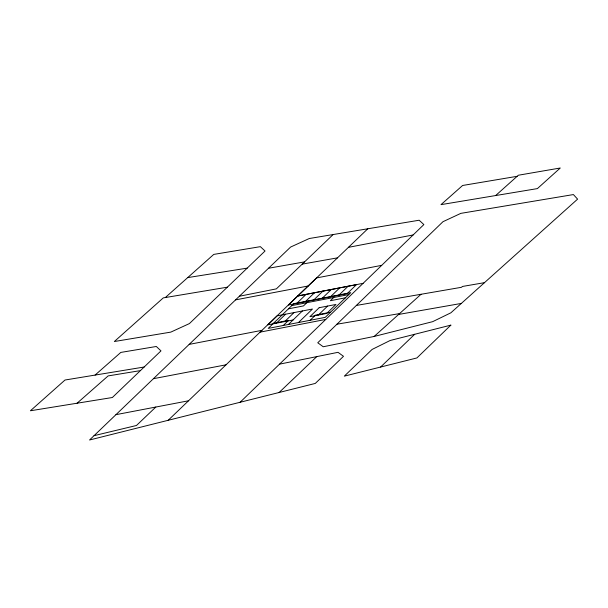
<?xml version="1.0" encoding="UTF-8"?>
<svg xmlns="http://www.w3.org/2000/svg" width="608" height="608" viewBox="0 0 608 608"><rect width="100%" height="100%" fill="white"/><g stroke="black" fill="none" stroke-linecap="round" stroke-linejoin="round"><path stroke-width="0.91" d="M276.29 323.213L285.608 314.199M296.788 303.384L306.105 294.371M284.688 321.586L294.006 312.573M305.186 301.758L314.503 292.744M283.282 325.478L288.602 320.332L273.547 323.251M306.85 302.685L303.506 305.915L288.45 308.834M288.405 324.49L302.404 310.946M313.584 300.132L322.901 291.126M321.982 298.505L331.299 289.499M298.482 322.536L312.459 309.024L277.21 315.826L267.892 324.839L293.086 319.96M330.38 296.886L339.697 287.873M310.156 320.279L315.476 315.134L330.532 312.223M333.716 297.487L330.38 300.717L345.435 297.798M318.28 315.081L327.598 306.075M338.778 295.26L348.095 286.246M240.092 402.276L423.86 224.58L419.163 220.225L309.267 238.518L290.609 247.053L89.543 440.002L315.286 383.428L343.497 356.311L338.033 352.321L279.528 364.146M140.41 370.614L160.976 350.884L156.317 346.484L120.81 352.42L95.068 375.083L65.003 380.023L30.4 410.772L112.358 397.51L140.41 370.614L108.14 375.911L77.087 403.21M168.188 420.295L367.802 228.768M380.593 367.05L414.686 334.286M333.138 234.544L276.366 288.861L239.339 296.256M155.808 407.048L136.473 425.486L94.042 435.67M279.118 392.494L316.776 356.615M374.156 336.444L432.653 321.67L450.862 312.816L577.6 199.135L573.39 194.568L460.841 213.362L442.966 221.707L317.756 342.768L323.228 346.758L374.156 336.444L421.055 294.272M517.142 176.312L518.343 175.233L560.28 167.998L537.388 188.602L440.982 204.645L462.612 185.478L517.142 176.312L495.642 195.548M165.323 297.54L213.765 254.402L260.368 246.658L265.035 251.013L189.422 323.578L170.787 332.12L114.342 341.529L163.286 297.89L227.331 287.189M260.08 332.135L325.774 319.42M381.695 265.339L316.555 277.94L288.39 305.011L347.176 293.634L356.493 284.62L297.707 295.997L363.082 283.343M291.794 305.596L348.772 294.576M189.172 344.394L261.949 330.334M348.46 247.334L413.098 234.969M235.554 299.873L308.15 285.996M153.421 378.693L225.986 364.823M115.938 414.664L188.495 400.794M268.508 268.257L304.562 261.881M302.222 264.123L337.486 257.853M398.635 314.442L461.328 303.422M484.477 282.667L462.437 286.459L461.487 287.295L356.349 305.444M336.954 324.201L399.562 313.599M95.068 375.083L144.149 367.019M187.705 277.605L247.198 268.136M293.77 303.688L268.227 328.396L325.212 317.368L350.755 292.653L293.77 303.688M319.2 307.694L309.882 316.707L326.678 313.454L335.996 304.448L319.2 307.694M450.855 325.136L416.906 357.945L344.318 376.147L372.104 349.44L390.146 340.488L450.855 325.136"/></g></svg>
